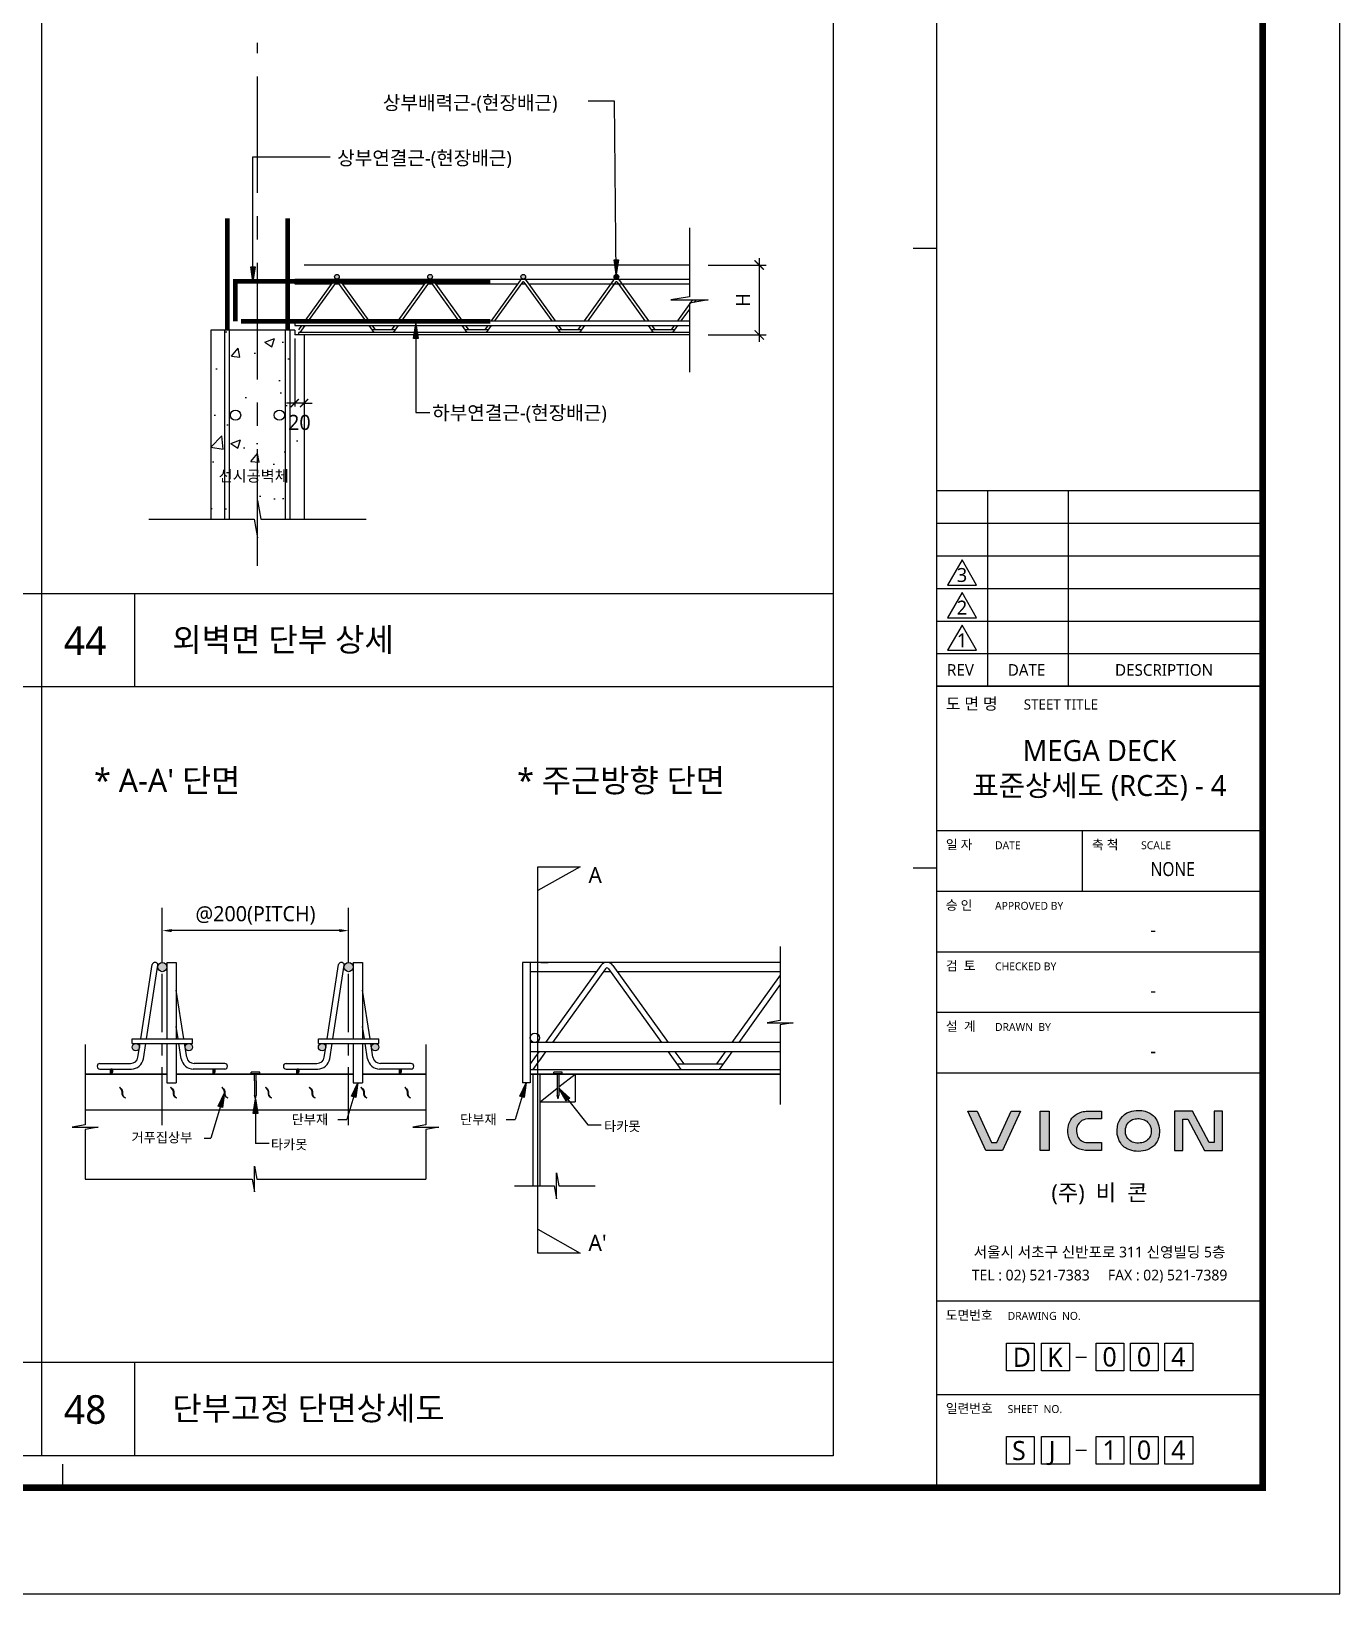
# Model space of a CAD drawing. Extents: x 10983 to 44623, y -18406 to 11294.
# Drawn here: x 41813 to 44623, y -6526 to -3173 of the extents above; entities that cross this region are included whole.
import ezdxf
from ezdxf.enums import TextEntityAlignment as Align

# ---------------------------------------------------------------- set-up
doc = ezdxf.new("R2010")
doc.units = 0
doc.header["$LTSCALE"] = 100
doc.header["$MEASUREMENT"] = 0
doc.header["$PDMODE"] = 3
doc.header["$PDSIZE"] = 10
for name, pattern in [('CEN', [62, 60, -1, 0, -1]), ('CENTERX2', [4, 2.5, -0.5, 0.5, -0.5]), ('HID', [2.5, 1.5, -1]), ('HIDDEN', [0.375, 0.25, -0.125])]:
    doc.linetypes.add(name, pattern=pattern)
doc.layers.get('0').update_dxf_attribs({"linetype": 'CONTINUOUS'})
doc.layers.get('Defpoints').update_dxf_attribs({"color": 165, "linetype": 'CONTINUOUS'})
for name, color, linetype in [('0-TEXT', 3, 'CONTINUOUS'), ('DECK-CEN', 1, 'CEN'), ('DECK-CON', 2, 'CONTINUOUS'), ('DECK-DIM', 255, 'CONTINUOUS'), ('DECK-ETC STEEL', 6, 'CONTINUOUS'), ('DECK-HATCH', 251, 'CONTINUOUS'), ('DECK-JOINT BAR', 4, 'HIDDEN'), ('DECK-LATTICE', 7, 'CONTINUOUS'), ('DECK-MAIN BAR', 2, 'CONTINUOUS'), ('DECK-PG', 4, 'CONTINUOUS'), ('DECK-RC', 251, 'CONTINUOUS'), ('DECK-RC(ETC)', 252, 'CONTINUOUS'), ('DECK-TABLE', 7, 'CONTINUOUS'), ('DECK-TEXT', 7, 'CONTINUOUS'), ('DECK-TITLE TEXT', 3, 'CONTINUOUS'), ('DECK-TRANS', 3, 'CONTINUOUS'), ('form', 7, 'CONTINUOUS'), ('form_TEX', 7, 'CONTINUOUS'), ('REVISION1', 10, 'CONTINUOUS')]:
    doc.layers.add(name, color=color, linetype=linetype)
doc.styles.add('SY Panel', font='malgun.ttf')
doc.styles.add('VICON TEXT', font='malgun.ttf')
doc.styles.add('맑은고딕', font='malgun.ttf')
doc.dimstyles.new('STDECK-DIM', dxfattribs={"dimtxt": 35, "dimasz": 20, "dimexe": 15, "dimexo": 40, "dimgap": 10, "dimtad": 1, "dimdec": 0, "dimtxsty": 'SY Panel', "dimblk": 'ARCHTICK', "dimcen": 2.5, "dimdle": 15, "dimclrd": 7, "dimclre": 7, "dimclrt": 6, "dimadec": 0, "dimazin": 0, "dimtfac": 1, "dimtdec": 0, "dimtmove": 0, "dimatfit": 3, "dimldrblk": 'ARCHTICK', "dimfxl": 1, "dimarcsym": 0})
doc.dimstyles.new('STDECK-DIM 2', dxfattribs={"dimscale": 2.5, "dimtxt": 12, "dimasz": 7, "dimexe": 3, "dimexo": 3, "dimgap": 3, "dimtad": 1, "dimdec": 0, "dimlunit": 6, "dimtxsty": 'VICON TEXT', "dimblk": 'ARCHTICK', "dimcen": 2.5, "dimclrd": 7, "dimclre": 7, "dimclrt": 6, "dimadec": 0, "dimazin": 0, "dimtfac": 1, "dimtdec": 0, "dimtix": 1, "dimtmove": 0, "dimatfit": 3, "dimfxl": 1, "dimarcsym": 0})
doc.dimstyles.new('SY-SHAPE DIM', dxfattribs={"dimscale": 2.5, "dimtxt": 12, "dimasz": 7, "dimexe": 3, "dimexo": 3, "dimgap": 1.5, "dimtad": 1, "dimdec": 0, "dimlunit": 6, "dimtxsty": 'SY Panel', "dimcen": 2.5, "dimclrt": 4, "dimadec": 0, "dimazin": 0, "dimtfac": 1, "dimtdec": 0, "dimtix": 1, "dimtmove": 0, "dimatfit": 3, "dimfxl": 1, "dimarcsym": 0})

# ---------------------------------------------------------------- blocks, each defined once
blk = doc.blocks.new('*D178')
at = {"layer": 'DECK-DIM', "color": 0, "lineweight": -2}
for p, q in [((42094.6, -5163.7), (42094.6, -5095.6)), ((42494.6, -5163.7), (42494.6, -5095.6)), ((42474.6, -5103.1), (42114.6, -5103.1))]:
    blk.add_line(p, q, dxfattribs=at)
at = {"layer": 'DECK-DIM', "color": 0, "ltscale": 0.5}
for points in [[(42114.6, -5099.8), (42114.6, -5106.4), (42094.6, -5103.1)], [(42474.6, -5106.4), (42474.6, -5099.8), (42494.6, -5103.1)]]:
    blk.add_solid(points, dxfattribs=at)
at = {"layer": 'Defpoints', "color": 0, "ltscale": 0.5}
for p in [(42094.6, -5103.1), (42094.6, -5171.2), (42494.6, -5171.2)]:
    blk.add_point(p, dxfattribs=at)
at = {"layer": 'DECK-DIM', "color": 4, "ltscale": 0.5, "insert": (42294.6, -5070.4), "char_height": 32.5, "attachment_point": 5, "style": 'SY Panel'}
blk.add_mtext('@200(PITCH)', dxfattribs=at)
blk = doc.blocks.new('_ArchTick')
at = {"color": 0, "linetype": 'ByBlock', "const_width": 0.15}
blk.add_lwpolyline([(-0.5, -0.5), (0.5, 0.5)], dxfattribs=at)
blk = doc.blocks.new('*D184')
at = {"layer": 'DECK-DIM', "color": 7, "lineweight": -2}
for p, q in [((43266.2, -3674.7), (43391.2, -3674.7)), ((43376.2, -3659.7), (43376.2, -3839.7)), ((43266.2, -3824.7), (43391.2, -3824.7))]:
    blk.add_line(p, q, dxfattribs=at)
at = {"layer": 'Defpoints', "color": 0, "ltscale": 0.5}
for p in [(43226.2, -3674.7), (43226.2, -3824.7), (43376.2, -3824.7)]:
    blk.add_point(p, dxfattribs=at)
at = {"layer": 'DECK-DIM', "color": 7, "lineweight": -2, "ltscale": 0.5, "xscale": 20, "yscale": 20, "zscale": 20}
for p, rotation in [((43376.2, -3674.7), 90), ((43376.2, -3824.7), 270)]:
    blk.add_blockref('_ArchTick', p, dxfattribs=dict(at, rotation=rotation))
at = {"layer": 'DECK-DIM', "color": 6, "ltscale": 0.5, "insert": (43341.2, -3749.7), "char_height": 30, "attachment_point": 5, "rotation": 90, "style": 'SY Panel'}
blk.add_mtext('H', dxfattribs=at)
blk = doc.blocks.new('*D185')
at = {"layer": 'DECK-DIM', "color": 7, "lineweight": -2}
for p, q in [((42378.9, -3832.2), (42378.9, -3978.5)), ((42398.9, -3832.2), (42398.9, -3978.5)), ((42378.9, -3971), (42361.4, -3971)), ((42398.9, -3971), (42378.9, -3971)), ((42398.9, -3971), (42416.4, -3971))]:
    blk.add_line(p, q, dxfattribs=at)
at = {"layer": 'Defpoints', "color": 0, "ltscale": 0.5}
for p in [(42378.9, -3824.7), (42398.9, -3824.7), (42378.9, -3971)]:
    blk.add_point(p, dxfattribs=at)
at = {"layer": 'DECK-DIM', "color": 7, "lineweight": -2, "ltscale": 0.5, "xscale": 17.5, "yscale": 17.5, "zscale": 17.5}
blk.add_blockref('_ArchTick', (42378.9, -3971), dxfattribs=at)
at = {"layer": 'DECK-DIM', "color": 7, "lineweight": -2, "ltscale": 0.5, "xscale": 17.5, "yscale": 17.5, "zscale": 17.5, "rotation": 180}
blk.add_blockref('_ArchTick', (42398.9, -3971), dxfattribs=at)
at = {"layer": 'DECK-DIM', "color": 6, "ltscale": 0.5, "insert": (42388.9, -4012.7), "char_height": 32.5, "attachment_point": 5, "style": 'VICON TEXT'}
blk.add_mtext('20', dxfattribs=at)
blk = doc.blocks.new('tg5')
at = {"layer": 'DECK-TRANS', "ltscale": 0.5}
h = blk.add_hatch(color=3, dxfattribs=at)
h.dxf.hatch_style = 1
h.paths.add_polyline_path([(37265.5, 40486.9, -1), (37275.5, 40486.9, -0.399881), (37270.8, 40481.9), (37270.3, 40481.9, -0.399881)])
h.paths.add_polyline_path([(37075.5, 40486.9, -1), (37065.5, 40486.9, -1)])
h.paths.add_polyline_path([(36865.5, 40486.9, -1), (36875.5, 40486.9, -0.399881), (36870.8, 40481.9), (36870.3, 40481.9, -0.399881)])
h = blk.add_hatch(color=3, dxfattribs=at)
h.dxf.hatch_style = 1
h.paths.add_polyline_path([(37465.5, 40486.9, -1), (37475.5, 40486.9, -0.399881), (37470.8, 40481.9), (37470.3, 40481.9, -0.399881)])
at = {"layer": 'DECK-LATTICE', "ltscale": 0.5}
for p, q in [((36779.9, 40481.9), (37627.2, 40481.9)), ((36779.9, 40481.9), (36779.9, 40471.9)), ((36863.8, 40478.5), (36801.5, 40391.9)), ((36868.7, 40475), (36808.9, 40391.9)), ((36871.9, 40475), (36931.7, 40391.9)), ((36876.8, 40478.5), (36939.1, 40391.9)), ((37063.8, 40478.5), (37001.5, 40391.9)), ((37068.7, 40475), (37008.9, 40391.9)), ((37071.9, 40475), (37131.7, 40391.9)), ((37076.8, 40478.5), (37139.1, 40391.9)), ((37263.8, 40478.5), (37201.5, 40391.9)), ((37268.7, 40475), (37208.9, 40391.9)), ((37271.9, 40475), (37331.7, 40391.9)), ((37276.8, 40478.5), (37339.1, 40391.9)), ((37463.8, 40478.5), (37401.5, 40391.9)), ((37468.7, 40475), (37408.9, 40391.9)), ((37471.9, 40475), (37531.7, 40391.9)), ((37476.8, 40478.5), (37539.1, 40391.9)), ((36779.9, 40471.9), (36859, 40471.9)), ((36866.4, 40471.9), (36874.2, 40471.9)), ((36881.6, 40471.9), (37059, 40471.9)), ((37066.4, 40471.9), (37074.2, 40471.9)), ((37081.6, 40471.9), (37259, 40471.9)), ((37266.4, 40471.9), (37274.2, 40471.9)), ((37281.6, 40471.9), (37627.2, 40471.9)), ((37301.9, 40443.7), (37306.8, 40436.9)), ((37481.6, 40471.9), (37627.2, 40471.9)), ((37633.9, 40436.9), (37601.5, 40391.9)), ((37627.2, 40417.3), (37608.9, 40391.9)), ((37641.3, 40436.9), (37637.5, 40431.7)), ((36779.9, 40391.9), (37627.2, 40391.9)), ((36779.9, 40381.9), (37627.2, 40381.9)), ((36794.3, 40381.9), (36787.9, 40372.9)), ((36801.7, 40381.9), (36790.9, 40366.9)), ((36938.9, 40381.9), (36949.7, 40366.9)), ((36946.3, 40381.9), (36952.8, 40372.9)), ((36994.3, 40381.9), (36987.9, 40372.9)), ((37001.7, 40381.9), (36990.9, 40366.9)), ((37138.9, 40381.9), (37149.7, 40366.9)), ((37146.3, 40381.9), (37152.8, 40372.9)), ((37194.3, 40381.9), (37187.9, 40372.9)), ((37201.7, 40381.9), (37190.9, 40366.9)), ((37338.9, 40381.9), (37349.7, 40366.9)), ((37346.3, 40381.9), (37352.8, 40372.9)), ((37394.3, 40381.9), (37387.9, 40372.9)), ((37401.7, 40381.9), (37390.9, 40366.9)), ((37538.9, 40381.9), (37549.7, 40366.9)), ((37546.3, 40381.9), (37552.8, 40372.9)), ((37594.3, 40381.9), (37587.9, 40372.9)), ((37601.7, 40381.9), (37590.9, 40366.9)), ((36995.2, 40372.9), (36945.4, 40372.9)), ((36990.9, 40366.9), (36949.7, 40366.9)), ((37195.2, 40372.9), (37145.4, 40372.9)), ((37190.9, 40366.9), (37149.7, 40366.9)), ((37395.2, 40372.9), (37345.4, 40372.9)), ((37390.9, 40366.9), (37349.7, 40366.9)), ((37595.2, 40372.9), (37545.4, 40372.9)), ((37590.9, 40366.9), (37549.7, 40366.9))]:
    blk.add_line(p, q, dxfattribs=at)
at = {"layer": 'DECK-LATTICE'}
blk.add_line((36779.9, 40391.9), (36779.9, 40381.9), dxfattribs=at)
at = {"layer": 'DECK-LATTICE', "ltscale": 0.5}
for centre, radius in [((36870.3, 40473.9), 8), ((36870.3, 40473.9), 2), ((37070.3, 40473.9), 8), ((37070.3, 40473.9), 2), ((37270.3, 40473.9), 8), ((37270.3, 40473.9), 2), ((37470.3, 40473.9), 8), ((37470.3, 40473.9), 2)]:
    blk.add_arc(centre, radius, 35.7097, 144.2903, dxfattribs=at)
at = {"layer": 'DECK-PG', "ltscale": 0.5}
for p, q in [((37627.2, 40366.9), (36788.9, 40366.9)), ((36788.9, 40361.9), (36788.9, 40366.9)), ((37627.2, 40362.4), (36788.9, 40362.4)), ((37627.2, 40361.9), (36788.9, 40361.9))]:
    blk.add_line(p, q, dxfattribs=at)
at = {"layer": 'DECK-TRANS', "ltscale": 0.5}
for centre in [(36870.5, 40486.9), (37070.5, 40486.9), (37270.5, 40486.9), (37470.5, 40486.9)]:
    blk.add_circle(centre, 5, dxfattribs=at)
blk = doc.blocks.new('VICON 로고')
h = blk.add_hatch(color=8)
h.dxf.hatch_style = 1
h.paths.add_polyline_path([(21112.8, 2783.5), (21157.6, 2783.5), (21205.8, 2889.7), (21180.7, 2889.7), (21142.4, 2805.5), (21128, 2805.5), (21089.6, 2889.7), (21064.5, 2889.7)])
h.paths.add_polyline_path([(21259, 2783.4), (21282.4, 2783.4), (21282.4, 2889.5), (21259, 2889.5)])
h.paths.add_polyline_path([(21356.5, 2842.7, -0.373541), (21386.1, 2868.3), (21423.2, 2868.3), (21423.2, 2889.5), (21386.1, 2889.5, 0.051671), (21370.5, 2887.3, 0.131595), (21347.5, 2874.5, 0.127719), (21335.9, 2855.4, 0.067192), (21332.7, 2835.5, 0.01143), (21332.7, 2833.1, 0.141078), (21341.5, 2804.8, 0.061908), (21348.1, 2797, 0.071442), (21357.9, 2790.3, 0.114733), (21387.6, 2783.4), (21423.2, 2783.4), (21423.2, 2805.1), (21387.6, 2805.1, -0.017106), (21381.1, 2805.6, -0.30682), (21357.5, 2826.2, -0.100525)])
h.paths.add_polyline_path([(21481.4, 2795.5, 0.088872), (21493.7, 2787.3, 0.086691), (21516.4, 2781.7, 0.078736), (21540.8, 2783.9, 0.121785), (21562.4, 2795.4, 0.170478), (21577.7, 2823.4, 0.035083), (21578.6, 2833, 0.022918), (21578.5, 2839.4, 0.077261), (21573.7, 2860.7, 0.105839), (21563.2, 2876.4, 0.135555), (21540.4, 2888.9, 0.052602), (21521.7, 2891.4, 0.091585), (21498.9, 2887.7, 0.320638), (21465.2, 2839.2, 0.222412)])
h.paths.add_polyline_path([(21487.6, 2838.4, -0.297294), (21506.3, 2866.5, -0.092536), (21521.1, 2869.3, -0.087656), (21535.2, 2867.1, -0.116333), (21547.1, 2859.8, -0.095204), (21552.5, 2852.3, -0.065441), (21556.1, 2842.5, -0.047114), (21556.6, 2833.5, -0.031136), (21555.7, 2826.9, -0.137865), (21547.1, 2812.2, -0.101523), (21535.3, 2805.6, -0.091497), (21518, 2803.8, -0.090774), (21502.5, 2807.9, -0.13619), (21491.3, 2819.3, -0.158608)], flags=16)
h.paths.add_polyline_path([(21641.6, 2867.4), (21655.3, 2867.4), (21699.9, 2783.4), (21748, 2783.4), (21748, 2889.5), (21725.9, 2889.5), (21725.9, 2805.5), (21712, 2805.5), (21667.5, 2889.5), (21619.4, 2889.5), (21619.4, 2783.4), (21641.6, 2783.4)])
at = {"color": 8}
for points in [[(21064.5, 2889.7), (21089.6, 2889.7), (21128, 2805.5), (21142.4, 2805.5), (21180.7, 2889.7), (21205.8, 2889.7), (21157.6, 2783.5), (21112.8, 2783.5)], [(21259, 2889.5), (21282.4, 2889.5), (21282.4, 2783.4), (21259, 2783.4)], [(21619.4, 2889.5), (21619.4, 2783.4), (21641.6, 2783.4), (21641.6, 2867.4), (21655.3, 2867.4), (21699.9, 2783.4), (21748, 2783.4), (21748, 2889.5), (21725.9, 2889.5), (21725.9, 2805.5), (21712, 2805.5), (21667.5, 2889.5)]]:
    blk.add_lwpolyline(points, close=True, dxfattribs=at)
for points in [[(21423.2, 2889.5), (21423.2, 2868.3), (21386.1, 2868.3, 0.373541), (21356.5, 2842.7, 0.100525), (21357.5, 2826.2, 0.30682), (21381.1, 2805.6, 0.017106), (21387.6, 2805.1), (21423.2, 2805.1), (21423.2, 2783.4), (21387.6, 2783.4, -0.114733), (21357.9, 2790.3, -0.071442), (21348.1, 2797, -0.061908), (21341.5, 2804.8, -0.141078), (21332.7, 2833.1, -0.01143), (21332.7, 2835.5, -0.067192), (21335.9, 2855.4, -0.127719), (21347.5, 2874.5, -0.131595), (21370.5, 2887.3, -0.051671), (21386.1, 2889.5)], [(21487.6, 2838.4, -0.297294), (21506.3, 2866.5, -0.092536), (21521.1, 2869.3, -0.087656), (21535.2, 2867.1, -0.116333), (21547.1, 2859.8, -0.095204), (21552.5, 2852.3, -0.065441), (21556.1, 2842.5, -0.047114), (21556.6, 2833.5, -0.031136), (21555.7, 2826.9, -0.137865), (21547.1, 2812.2, -0.101523), (21535.3, 2805.6, -0.091497), (21518, 2803.8, -0.090774), (21502.5, 2807.9, -0.13619), (21491.3, 2819.3, -0.158608)]]:
    blk.add_lwpolyline(points, format="xyb", close=True, dxfattribs=at)
blk.add_lwpolyline([(21465.2, 2839.2, -0.320638), (21498.9, 2887.7, -0.091585), (21521.7, 2891.4, -0.052602), (21540.4, 2888.9, -0.135555), (21563.2, 2876.4, -0.105839), (21573.7, 2860.7, -0.077261), (21578.5, 2839.4, -0.022918), (21578.6, 2833, -0.035083), (21577.7, 2823.4, -0.170478), (21562.4, 2795.4, -0.121785), (21540.8, 2783.9, -0.078736), (21516.4, 2781.7, -0.086691), (21493.7, 2787.3, -0.088872), (21481.4, 2795.5, -0.222412), (21465.2, 2839.2, -0.222412)], format="xyb", dxfattribs=at)

msp = doc.modelspace()

# ---------------------------------------------------------------- hatches: boundary and pattern name
at = {"linetype": 'ByBlock'}
h = msp.add_hatch(color=256, dxfattribs=at)
h.paths.add_polyline_path([(42284.4, -3678.3), (42289.1, -3678.3), (42289.1, -3709.7)])
h.paths.add_polyline_path([(42289.1, -3678.3), (42293.8, -3678.3), (42289.1, -3709.7)])
h = msp.add_hatch(color=256, dxfattribs=at)
h.paths.add_polyline_path([(43064.5, -3663.3), (43069.2, -3663.3), (43069.2, -3694.7)])
h.paths.add_polyline_path([(43069.2, -3663.3), (43073.9, -3663.3), (43069.2, -3694.7)])
h = msp.add_hatch(color=256, dxfattribs=at)
h.paths.add_polyline_path([(42638.9, -3800.7), (42638.9, -3832.1), (42643.6, -3832.1)])
h.paths.add_polyline_path([(42638.9, -3800.7), (42634.2, -3832.1), (42638.9, -3832.1)])
h = msp.add_hatch(color=256, dxfattribs=at)
h.paths.add_polyline_path([(42510, -5461.2), (42505.5, -5459.8), (42514.6, -5429.7)])
h.paths.add_polyline_path([(42505.5, -5459.8), (42501, -5458.4), (42514.6, -5429.7)])
h = msp.add_hatch(color=256, dxfattribs=at)
h.paths.add_polyline_path([(42871.6, -5461.2), (42867, -5459.8), (42876.1, -5429.7)])
h.paths.add_polyline_path([(42867, -5459.8), (42862.5, -5458.4), (42876.1, -5429.7)])
h = msp.add_hatch(color=256, dxfattribs=at)
h.paths.add_polyline_path([(42223.5, -5482.5), (42218.9, -5481.2), (42228, -5451.1)])
h.paths.add_polyline_path([(42218.9, -5481.2), (42214.4, -5479.8), (42228, -5451.1)])
h = msp.add_hatch(color=256, dxfattribs=at)
h.paths.add_polyline_path([(42294.6, -5463.9), (42294.6, -5495.3), (42299.3, -5495.3)])
h.paths.add_polyline_path([(42294.6, -5463.9), (42289.9, -5495.3), (42294.6, -5495.3)])
h = msp.add_hatch(color=256, dxfattribs=at)
h.paths.add_polyline_path([(42969.2, -5462.7), (42965.5, -5465.7), (42946.1, -5440.9)])
h.paths.add_polyline_path([(42965.5, -5465.7), (42961.8, -5468.6), (42946.1, -5440.9)])
at = {"layer": 'DECK-HATCH'}
h = msp.add_hatch(dxfattribs=at)
h.set_pattern_fill('AR-CONC', color=256, scale=30, style=0)
h.set_pattern_definition([(50, (17941.13, -6406.89), (215.178, -18.8256), [22.5, -247.5]), (355, (17941.13, -6406.89), (-41.6254, 225.6576), [18, -198]), (100.4514, (17959.06, -6408.45), (173.5527, 206.832), [19.122, -210.3426]), (46.1842, (17941.13, -6346.89), (320.1724, -49.6558), [33.75, -371.25]), (96.6356, (17967.8, -6351.02), (280.3986, 292.2356), [28.683, -315.514]), (351.1842, (17941.13, -6346.9), (280.3986, 292.2356), [27, -297]), (21, (17971.13, -6361.89), (179.0721, -120.7857), [22.5, -247.5]), (326, (17971.13, -6361.89), (72.9946, 217.545), [18, -198]), (71.4514, (17986.05, -6371.95), (252.0667, 96.7593), [19.122, -210.3426]), (37.5, (17941.13, -6406.886), (3.64796, 99.86816), [0, -195.6, 0, -201, 0, -198.75]), (7.5, (17941.13, -6406.89), (78.92086, 118.3235), [0, -114.6, 0, -191.1, 0, -75.75]), (327.5, (17874.23, -6406.886), (160.14673, -6.76646), [0, -75, 0, -234, 0, -310.5]), (317.5, (17844.23, -6406.89), (174.95585, 30.0315), [0, -97.5, 0, -155.4, 0, -220.5])])
h.paths.add_polyline_path([(42298.9, -3815), (42198.9, -3878.7), (42198.9, -3814.4)])
h.paths.add_polyline_path([(42398.9, -3824.7), (42198.9, -3824.1), (42198.9, -4220), (42398.9, -4220)])
at = {"layer": 'DECK-MAIN BAR', "ltscale": 0.5}
h = msp.add_hatch(color=2, dxfattribs=at)
h.dxf.hatch_style = 1
h.paths.add_polyline_path([(42104.6, -5181.2, 1), (42084.6, -5181.2, 1)])
h.paths.add_polyline_path([(42045.6, -5353.5, 0.009413), (42045.6, -5353.2, 1), (42029.6, -5353.2, 0.873221), (42045.3, -5355.3)])
h.paths.add_polyline_path([(42143.6, -5353.2, 0.009413), (42143.6, -5353.5), (42143.9, -5355.3, 0.873221), (42159.6, -5353.2, 1)])
h = msp.add_hatch(color=2, dxfattribs=at)
h.dxf.hatch_style = 1
h.paths.add_polyline_path([(42504.6, -5181.2, 1), (42484.6, -5181.2, 1)])
h.paths.add_polyline_path([(42445.6, -5353.5, 0.009413), (42445.6, -5353.2, 1), (42429.6, -5353.2, 0.873221), (42445.3, -5355.3)])
h.paths.add_polyline_path([(42543.6, -5353.2, 0.009413), (42543.6, -5353.5), (42543.9, -5355.3, 0.873221), (42559.6, -5353.2, 1)])

# ---------------------------------------------------------------- linework, layer by layer
at = {"linetype": 'ByBlock'}
for p, q in [((42638.9, -3800.7), (42638.9, -3990.9)), ((42638.9, -3990.9), (42668.9, -3990.9)), ((42294.6, -5463.9), (42294.6, -5560.3)), ((42324.2, -5560.3), (42294.6, -5560.3))]:
    msp.add_line(p, q, dxfattribs=at)
for p, q in [((42514.6, -5429.7), (42490.7, -5508.8)), ((42876.1, -5429.7), (42852.3, -5508.8)), ((42228, -5451.1), (42198.6, -5548.5)), ((42946.1, -5440.9), (43008.2, -5520)), ((42471.2, -5508.8), (42490.7, -5508.8)), ((42832.7, -5508.8), (42852.3, -5508.8)), ((43008.2, -5520), (43036.9, -5520)), ((42184.7, -5548.5), (42198.6, -5548.5))]:
    msp.add_line(p, q)
for points in [[(43069.2, -3694.7), (43065.7, -3323.3), (43008.8, -3323.3)], [(42289.1, -3709.7), (42289.1, -3442.2), (42455.1, -3442.2)], [(42900.7, -5744.1), (42991.7, -5795.1), (42900.7, -5795.1), (42900.7, -4966), (42991.7, -4966), (42900.7, -5017)]]:
    msp.add_lwpolyline(points)
for points in [[(42284.4, -3678.3), (42293.8, -3678.3), (42289.1, -3709.7), (42284.4, -3678.3)], [(43064.5, -3663.3), (43073.9, -3663.3), (43069.2, -3694.7), (43064.5, -3663.3)], [(42643.6, -3832.1), (42634.2, -3832.1), (42638.9, -3800.7), (42643.6, -3832.1)], [(42510, -5461.2), (42501, -5458.4), (42514.6, -5429.7), (42510, -5461.2)], [(42871.6, -5461.2), (42862.5, -5458.4), (42876.1, -5429.7), (42871.6, -5461.2)], [(42223.5, -5482.5), (42214.4, -5479.8), (42228, -5451.1), (42223.5, -5482.5)], [(42299.3, -5495.3), (42289.9, -5495.3), (42294.6, -5463.9), (42299.3, -5495.3)], [(42969.2, -5462.7), (42961.8, -5468.6), (42946.1, -5440.9), (42969.2, -5462.7)]]:
    msp.add_lwpolyline(points, dxfattribs=at)
at = {"layer": 'DECK-CEN', "linetype": 'CENTERX2'}
msp.add_line((42298.9, -4320), (42298.9, -3198), dxfattribs=at)
at = {"layer": 'DECK-CEN', "linetype": 'CENTERX2', "ltscale": 0.5}
for p, q in [((42094.6, -5520.9), (42094.6, -5053.9)), ((42494.6, -5520.9), (42494.6, -5053.9))]:
    msp.add_line(p, q, dxfattribs=at)
at = {"layer": 'DECK-CON'}
for p, q in [((43226.2, -3674.7), (42398.9, -3674.7)), ((42198.9, -3814.7), (42198.9, -4220)), ((42378.9, -3814.7), (42198.9, -3814.7)), ((42378.9, -3814.7), (42378.9, -3824.7)), ((42398.9, -3824.7), (42378.9, -3824.7)), ((42398.9, -3824.7), (42398.9, -4220))]:
    msp.add_line(p, q, dxfattribs=at)
for points in [[(43226.2, -3594.7), (43226.2, -3742.7), (43186.2, -3749.7), (43266.2, -3749.7), (43226.2, -3756.8), (43226.2, -3904.7)], [(42065.5, -4220), (42291.8, -4220), (42298.9, -4260), (42298.9, -4180), (42305.9, -4220), (42532.3, -4220)]]:
    msp.add_lwpolyline(points, dxfattribs=at)
at = {"layer": 'DECK-CON', "linetype": 'ByBlock'}
for points in [[(43421.2, -5137.2), (43421.2, -5295.8), (43393.4, -5300.7), (43449, -5300.7), (43421.2, -5305.6), (43421.2, -5476.4)], [(41928.8, -5347.5), (41928.8, -5520.1), (41901, -5525), (41956.6, -5525), (41928.8, -5529.9), (41928.8, -5636.2)], [(42660.3, -5347.5), (42660.3, -5520.1), (42632.6, -5525), (42688.1, -5525), (42660.3, -5529.9), (42660.3, -5636.2)], [(41928.8, -5636.2), (42287.7, -5636.2), (42292.5, -5664), (42292.5, -5608.4), (42297.4, -5636.2), (42660.3, -5636.2)], [(42850.5, -5651), (42935.9, -5651), (42940.8, -5678.8), (42940.8, -5623.2), (42945.7, -5651), (43024, -5651)]]:
    msp.add_lwpolyline(points, dxfattribs=at)
at = {"layer": 'DECK-ETC STEEL', "color": 6}
for p, q in [((42285.6, -5410.2), (42285.6, -5407)), ((42303.6, -5407), (42285.6, -5407)), ((42303.6, -5410.2), (42285.6, -5410.2)), ((42292.7, -5425.5), (42292.7, -5456.9)), ((42296.4, -5425.5), (42296.4, -5456.9)), ((42303.6, -5410.2), (42303.6, -5407)), ((42935.2, -5410.2), (42935.2, -5407)), ((42953.2, -5407), (42935.2, -5407)), ((42953.2, -5410.2), (42935.2, -5410.2)), ((42942.4, -5410.2), (42942.4, -5456.9)), ((42946.1, -5410.2), (42946.1, -5456.9)), ((42953.2, -5410.2), (42953.2, -5407)), ((42294.6, -5463.9), (42292.7, -5456.9)), ((42294.6, -5463.9), (42296.4, -5456.9)), ((42944.2, -5463.9), (42942.4, -5456.9)), ((42944.2, -5463.9), (42946.1, -5456.9))]:
    msp.add_line(p, q, dxfattribs=at)
at = {"layer": 'DECK-ETC STEEL', "color": 6, "linetype": 'HID'}
for p, q in [((42292.7, -5425.5), (42292.7, -5410.2)), ((42296.4, -5425.5), (42296.4, -5410.2))]:
    msp.add_line(p, q, dxfattribs=at)
at = {"layer": 'DECK-JOINT BAR', "const_width": 10}
for points in [[(42233.9, -3814.7), (42233.9, -3574.7)], [(42363.9, -3814.7), (42363.9, -3574.7)], [(42798.9, -3709.7), (42251.5, -3709.7), (42251.5, -3795.5)], [(42263.6, -3795.7), (42798.9, -3795.7)]]:
    msp.add_lwpolyline(points, dxfattribs=at)
at = {"layer": 'DECK-LATTICE', "ltscale": 0.5}
for p, q in [((42048.4, -5335.2), (42073.1, -5176.1)), ((42060.6, -5335.2), (42085.1, -5177.4)), ((42104.6, -5180.4), (42104.1, -5177.4)), ((42104.6, -5171.2), (42124.6, -5171.2)), ((42104.6, -5171.2), (42104.6, -5335.2)), ((42124.6, -5171.2), (42124.6, -5335.2)), ((42448.4, -5335.2), (42473.1, -5176.1)), ((42460.6, -5335.2), (42485.1, -5177.4)), ((42504.6, -5171.2), (42524.6, -5171.2)), ((42504.6, -5171.2), (42504.6, -5335.2)), ((42524.6, -5171.2), (42524.6, -5335.2)), ((43421.2, -5171.2), (42868.1, -5171.2)), ((43026.4, -5191.2), (42884.1, -5191.2)), ((43036, -5177.8), (42917.2, -5343.2)), ((43045.8, -5184.8), (42932, -5343.2)), ((43056.8, -5191.2), (43041.2, -5191.2)), ((43052.3, -5184.8), (43166.1, -5343.2)), ((43062, -5177.8), (43180.9, -5343.2)), ((43421.2, -5191.2), (43071.6, -5191.2)), ((42140.7, -5335.2), (42124.6, -5231)), ((42540.7, -5335.2), (42524.6, -5231)), ((43421.2, -5198.5), (43317.2, -5343.2)), ((43421.2, -5219), (43332, -5343.2)), ((42128.6, -5335.2), (42124.6, -5309.2)), ((42528.6, -5335.2), (42524.6, -5309.2)), ((42029.6, -5345.2), (42029.6, -5335.2)), ((42029.6, -5335.2), (42159.6, -5335.2)), ((42029.6, -5345.2), (42159.6, -5345.2)), ((42042.3, -5374.6), (42046.9, -5345.2)), ((42053.9, -5378.1), (42059, -5345.2)), ((42104.6, -5345.2), (42104.6, -5429.7)), ((42124.6, -5345.2), (42124.6, -5429.7)), ((42135.3, -5378.1), (42130.2, -5345.2)), ((42146.9, -5374.6), (42142.3, -5345.2)), ((42159.6, -5345.2), (42159.6, -5335.2)), ((42429.6, -5345.2), (42429.6, -5335.2)), ((42429.6, -5335.2), (42559.6, -5335.2)), ((42429.6, -5345.2), (42559.6, -5345.2)), ((42442.3, -5374.6), (42446.9, -5345.2)), ((42453.9, -5378.1), (42459, -5345.2)), ((42504.6, -5345.2), (42504.6, -5429.7)), ((42524.6, -5345.2), (42524.6, -5429.7)), ((42535.3, -5378.1), (42530.2, -5345.2)), ((42546.9, -5374.6), (42542.3, -5345.2)), ((42559.6, -5345.2), (42559.6, -5335.2)), ((43421.2, -5343.2), (42884.1, -5343.2)), ((43421.2, -5363.2), (42884.1, -5363.2)), ((42902.8, -5363.2), (42884.1, -5389.2)), ((42917.6, -5363.2), (42890.3, -5401.2)), ((42917.6, -5363.2), (42903.9, -5382.2)), ((43180.5, -5363.2), (43207.8, -5401.2)), ((43195.2, -5363.2), (43213.9, -5389.2)), ((43302.8, -5363.2), (43284.1, -5389.2)), ((43317.6, -5363.2), (43290.3, -5401.2)), ((41960.6, -5388.2), (42026.5, -5388.2)), ((42228.6, -5388.2), (42162.7, -5388.2)), ((42360.6, -5388.2), (42426.5, -5388.2)), ((42628.6, -5388.2), (42562.7, -5388.2)), ((43199.2, -5389.2), (43298.9, -5389.2)), ((41960.6, -5400.2), (42028.2, -5400.2)), ((42104.6, -5429.7), (42124.6, -5429.7)), ((42228.6, -5400.2), (42161, -5400.2)), ((42360.6, -5400.2), (42428.2, -5400.2)), ((42504.6, -5429.7), (42524.6, -5429.7)), ((42628.6, -5400.2), (42561, -5400.2)), ((43207.8, -5401.2), (43290.3, -5401.2))]:
    msp.add_line(p, q, dxfattribs=at)
at = {"layer": 'DECK-LATTICE', "linetype": 'ByBlock'}
for p, q in [((42868.1, -5171.2), (42868.1, -5429.7)), ((42884.1, -5171.2), (42884.1, -5429.7)), ((42906.9, -5171.2), (42922.9, -5171.2)), ((42884.1, -5429.7), (42868.1, -5429.7))]:
    msp.add_line(p, q, dxfattribs=at)
msp.add_circle((42894.1, -5333.2), 10, dxfattribs=at)
at = {"layer": 'DECK-LATTICE', "ltscale": 0.5}
for centre, radius, start, end in [((42079, -5177.2), 6.02, 349.5852, 169.9415), ((42479, -5177.2), 6.02, 349.5852, 169.9415), ((43049, -5187.2), 16, 35.7097, 144.2903), ((43049, -5187.2), 4, 35.7097, 144.2903), ((41960.6, -5394.2), 6, 90, 270), ((42026.5, -5372.2), 16, 270, 351.1777), ((42028.2, -5374.2), 26, 270, 351.1777), ((42161, -5374.2), 26, 188.8223, 270), ((42162.7, -5372.2), 16, 188.8223, 270), ((42228.6, -5394.2), 6, 270, 90), ((42360.6, -5394.2), 6, 90, 270), ((42426.5, -5372.2), 16, 270, 351.1777), ((42428.2, -5374.2), 26, 270, 351.1777), ((42561, -5374.2), 26, 188.8223, 270), ((42562.7, -5372.2), 16, 188.8223, 270), ((42628.6, -5394.2), 6, 270, 90)]:
    msp.add_arc(centre, radius, start, end, dxfattribs=at)
at = {"layer": 'DECK-MAIN BAR', "ltscale": 0.5}
for centre, radius in [((42094.6, -5181.2), 10), ((42494.6, -5181.2), 10), ((42037.6, -5353.2), 8), ((42151.6, -5353.2), 8), ((42437.6, -5353.2), 8), ((42551.6, -5353.2), 8)]:
    msp.add_circle(centre, radius, dxfattribs=at)
at = {"layer": 'DECK-PG', "ltscale": 0.5}
for p, q in [((42885.1, -5411.2), (42885.1, -5387.8)), ((41928.8, -5410.2), (41983.1, -5410.2)), ((41928.8, -5411.2), (41983.6, -5411.2)), ((41985.6, -5411.2), (42104.6, -5411.2)), ((41986.1, -5410.2), (42104.6, -5410.2)), ((42124.6, -5410.2), (42203.1, -5410.2)), ((42124.6, -5411.2), (42203.6, -5411.2)), ((42205.6, -5411.2), (42383.6, -5411.2)), ((42206.1, -5410.2), (42383.1, -5410.2)), ((42385.6, -5411.2), (42504.6, -5411.2)), ((42386.1, -5410.2), (42504.6, -5410.2)), ((42524.6, -5410.2), (42603.1, -5410.2)), ((42524.6, -5411.2), (42603.6, -5411.2)), ((42605.6, -5411.2), (42660.3, -5411.2)), ((42606.1, -5410.2), (42660.3, -5410.2)), ((42885.1, -5401.2), (43421.2, -5401.2)), ((42885.1, -5410.2), (43421.2, -5410.2)), ((42885.1, -5411.2), (43421.2, -5411.2))]:
    msp.add_line(p, q, dxfattribs=at)
at = {"layer": 'DECK-PG'}
for p, q in [((41983.6, -5409.7), (41983.6, -5402.2)), ((41984.6, -5402.2), (41984.6, -5410.2)), ((41985.6, -5402.2), (41985.6, -5409.7)), ((41985.6, -5407.2), (41985.6, -5403.2)), ((41986.6, -5407.2), (41986.6, -5402.2)), ((41987.6, -5402.2), (41987.6, -5407.2)), ((42203.6, -5409.7), (42203.6, -5402.2)), ((42204.6, -5402.2), (42204.6, -5410.2)), ((42205.6, -5402.2), (42205.6, -5409.7)), ((42205.6, -5407.2), (42205.6, -5403.2)), ((42206.6, -5407.2), (42206.6, -5402.2)), ((42207.6, -5402.2), (42207.6, -5407.2)), ((42383.6, -5409.7), (42383.6, -5402.2)), ((42384.6, -5402.2), (42384.6, -5410.2)), ((42385.6, -5402.2), (42385.6, -5409.7)), ((42385.6, -5407.2), (42385.6, -5403.2)), ((42386.6, -5407.2), (42386.6, -5402.2)), ((42387.6, -5402.2), (42387.6, -5407.2)), ((42603.6, -5409.7), (42603.6, -5402.2)), ((42604.6, -5402.2), (42604.6, -5410.2)), ((42605.6, -5402.2), (42605.6, -5409.7)), ((42605.6, -5407.2), (42605.6, -5403.2)), ((42606.6, -5407.2), (42606.6, -5402.2)), ((42607.6, -5402.2), (42607.6, -5407.2))]:
    msp.add_line(p, q, dxfattribs=at)
for centre, radius, start, end in [((41983.1, -5409.7), 0.5, 270, 0), ((41985.6, -5402.2), 2, 0, 180), ((41985.6, -5402.2), 2, 0, 180), ((41983.6, -5410.2), 1, 270, 0), ((41985.6, -5402.2), 1, 0, 180), ((41985.6, -5410.2), 1, 180, 270), ((41986.6, -5407.2), 1, 180, 0), ((41986.1, -5409.7), 0.5, 180, 270), ((42203.1, -5409.7), 0.5, 270, 0), ((42205.6, -5402.2), 2, 0, 180), ((42205.6, -5402.2), 2, 0, 180), ((42203.6, -5410.2), 1, 270, 0), ((42205.6, -5402.2), 1, 0, 180), ((42205.6, -5410.2), 1, 180, 270), ((42206.6, -5407.2), 1, 180, 0), ((42206.1, -5409.7), 0.5, 180, 270), ((42383.1, -5409.7), 0.5, 270, 0), ((42385.6, -5402.2), 2, 0, 180), ((42385.6, -5402.2), 2, 0, 180), ((42383.6, -5410.2), 1, 270, 0), ((42385.6, -5402.2), 1, 0, 180), ((42385.6, -5410.2), 1, 180, 270), ((42386.6, -5407.2), 1, 180, 0), ((42386.1, -5409.7), 0.5, 180, 270), ((42603.1, -5409.7), 0.5, 270, 0), ((42605.6, -5402.2), 2, 0, 180), ((42605.6, -5402.2), 2, 0, 180), ((42603.6, -5410.2), 1, 270, 0), ((42605.6, -5402.2), 1, 0, 180), ((42605.6, -5410.2), 1, 180, 270), ((42606.6, -5407.2), 1, 180, 0), ((42606.1, -5409.7), 0.5, 180, 270)]:
    msp.add_arc(centre, radius, start, end, dxfattribs=at)
at = {"layer": 'DECK-RC'}
for p, q in [((42228.9, -4220), (42228.9, -3814.7)), ((42238.9, -4220), (42238.9, -3814.7)), ((42358.9, -4220), (42358.9, -3814.7)), ((42368.9, -4220), (42368.9, -3814.7))]:
    msp.add_line(p, q, dxfattribs=at)
for centre in [(42251.9, -3996.9), (42345.9, -3996.9)]:
    msp.add_circle(centre, 11, dxfattribs=at)
at = {"layer": 'DECK-RC(ETC)', "color": 6}
for p, q in [((41928.8, -5411.2), (42104.6, -5411.2)), ((42124.6, -5411.2), (42292.7, -5411.2)), ((42296.4, -5411.2), (42504.6, -5411.2)), ((42524.6, -5411.2), (42660.3, -5411.2)), ((42890.1, -5411.2), (42890.1, -5651)), ((42905.7, -5651), (42905.7, -5411.2)), ((42910.9, -5411.2), (43421.2, -5411.2)), ((42946.1, -5438.6), (42980.9, -5411.2)), ((42980.9, -5411.2), (42980.9, -5470.5)), ((42002.5, -5439.4), (42005.4, -5443.4)), ((42002.5, -5439.4), (42006.4, -5442.5)), ((42005.4, -5443.4), (42007.1, -5446)), ((42006.4, -5442.5), (42008.4, -5445.4)), ((42007.1, -5446), (42007.7, -5448.4)), ((42007.7, -5448.4), (42007.8, -5450.9)), ((42007.8, -5450.9), (42008, -5453.6)), ((42008, -5453.6), (42008.8, -5456.6)), ((42008.4, -5445.4), (42009.1, -5448.2)), ((42008.8, -5456.6), (42011.1, -5459.5)), ((42009.1, -5448.2), (42009.1, -5451)), ((42009.1, -5451), (42009.1, -5453.7)), ((42009.1, -5453.7), (42009.7, -5456.4)), ((42009.7, -5456.4), (42011.5, -5459.2)), ((42011.1, -5459.5), (42015.2, -5462.1)), ((42011.5, -5459.2), (42015.2, -5462.1)), ((42112.4, -5439.4), (42115.3, -5443.4)), ((42112.4, -5439.4), (42116.3, -5442.5)), ((42115.3, -5443.4), (42117, -5446)), ((42116.3, -5442.5), (42118.3, -5445.4)), ((42117, -5446), (42117.6, -5448.4)), ((42117.6, -5448.4), (42117.7, -5450.9)), ((42117.7, -5450.9), (42117.9, -5453.6)), ((42117.9, -5453.6), (42118.7, -5456.6)), ((42118.3, -5445.4), (42119, -5448.2)), ((42118.7, -5456.6), (42121, -5459.5)), ((42119, -5448.2), (42119, -5451)), ((42119, -5451), (42119, -5453.7)), ((42119, -5453.7), (42119.6, -5456.4)), ((42119.6, -5456.4), (42121.4, -5459.2)), ((42121, -5459.5), (42125.1, -5462.1)), ((42121.4, -5459.2), (42125.1, -5462.1)), ((42222.3, -5439.4), (42226.2, -5442.5)), ((42222.3, -5439.4), (42225.2, -5443.4)), ((42225.2, -5443.4), (42226.9, -5446)), ((42226.2, -5442.5), (42228.2, -5445.4)), ((42226.9, -5446), (42227.5, -5448.4)), ((42227.5, -5448.4), (42227.6, -5450.9)), ((42227.6, -5450.9), (42227.8, -5453.6)), ((42227.8, -5453.6), (42228.6, -5456.6)), ((42228.2, -5445.4), (42228.9, -5448.2)), ((42228.6, -5456.6), (42230.9, -5459.5)), ((42228.9, -5448.2), (42228.9, -5451)), ((42228.9, -5451), (42228.9, -5453.7)), ((42228.9, -5453.7), (42229.5, -5456.4)), ((42229.5, -5456.4), (42231.3, -5459.2)), ((42230.9, -5459.5), (42235, -5462.1)), ((42231.3, -5459.2), (42235, -5462.1)), ((42316.3, -5439.4), (42320.1, -5442.5)), ((42316.3, -5439.4), (42319.1, -5443.4)), ((42319.1, -5443.4), (42320.9, -5446)), ((42320.1, -5442.5), (42322.1, -5445.4)), ((42320.9, -5446), (42321.5, -5448.4)), ((42321.5, -5448.4), (42321.6, -5450.9)), ((42321.6, -5450.9), (42321.7, -5453.6)), ((42321.7, -5453.6), (42322.6, -5456.6)), ((42322.1, -5445.4), (42322.8, -5448.2)), ((42322.6, -5456.6), (42324.9, -5459.5)), ((42322.8, -5448.2), (42322.9, -5451)), ((42322.9, -5451), (42322.9, -5453.7)), ((42322.9, -5453.7), (42323.5, -5456.4)), ((42323.5, -5456.4), (42325.3, -5459.2)), ((42324.9, -5459.5), (42328.9, -5462.1)), ((42325.3, -5459.2), (42328.9, -5462.1)), ((42410.2, -5439.4), (42414.1, -5442.5)), ((42410.2, -5439.4), (42413.1, -5443.4)), ((42413.1, -5443.4), (42414.8, -5446)), ((42414.1, -5442.5), (42416.1, -5445.4)), ((42414.8, -5446), (42415.4, -5448.4)), ((42415.4, -5448.4), (42415.5, -5450.9)), ((42415.5, -5450.9), (42415.7, -5453.6)), ((42415.7, -5453.6), (42416.5, -5456.6)), ((42416.1, -5445.4), (42416.8, -5448.2)), ((42416.5, -5456.6), (42418.8, -5459.5)), ((42416.8, -5448.2), (42416.8, -5451)), ((42416.8, -5451), (42416.8, -5453.7)), ((42416.8, -5453.7), (42417.4, -5456.4)), ((42417.4, -5456.4), (42419.2, -5459.2)), ((42418.8, -5459.5), (42422.9, -5462.1)), ((42419.2, -5459.2), (42422.9, -5462.1)), ((42521, -5439.4), (42523.9, -5443.4)), ((42521, -5439.4), (42524.9, -5442.5)), ((42523.9, -5443.4), (42525.6, -5446)), ((42524.9, -5442.5), (42526.9, -5445.4)), ((42525.6, -5446), (42526.2, -5448.4)), ((42526.2, -5448.4), (42526.3, -5450.9)), ((42526.3, -5450.9), (42526.4, -5453.6)), ((42526.4, -5453.6), (42527.3, -5456.6)), ((42526.9, -5445.4), (42527.6, -5448.2)), ((42527.3, -5456.6), (42529.6, -5459.5)), ((42527.6, -5448.2), (42527.6, -5451)), ((42527.6, -5451), (42527.6, -5453.7)), ((42527.6, -5453.7), (42528.2, -5456.4)), ((42528.2, -5456.4), (42530, -5459.2)), ((42529.6, -5459.5), (42533.7, -5462.1)), ((42530, -5459.2), (42533.7, -5462.1)), ((42615, -5439.4), (42618.8, -5442.5)), ((42615, -5439.4), (42617.8, -5443.4)), ((42617.8, -5443.4), (42619.6, -5446)), ((42618.8, -5442.5), (42620.8, -5445.4)), ((42619.6, -5446), (42620.2, -5448.4)), ((42620.2, -5448.4), (42620.3, -5450.9)), ((42620.3, -5450.9), (42620.4, -5453.6)), ((42620.4, -5453.6), (42621.3, -5456.6)), ((42620.8, -5445.4), (42621.5, -5448.2)), ((42621.3, -5456.6), (42623.5, -5459.5)), ((42621.5, -5448.2), (42621.6, -5451)), ((42621.6, -5451), (42621.6, -5453.7)), ((42621.6, -5453.7), (42622.2, -5456.4)), ((42622.2, -5456.4), (42624, -5459.2)), ((42623.5, -5459.5), (42627.6, -5462.1)), ((42624, -5459.2), (42627.6, -5462.1)), ((42905.7, -5470.5), (42942.4, -5441.5)), ((41928.8, -5487.6), (42660.3, -5487.6)), ((42905.7, -5470.5), (42980.9, -5470.5))]:
    msp.add_line(p, q, dxfattribs=at)
at = {"layer": 'DECK-TABLE', "ltscale": 0.5}
for p, q in [((41835.1, -1280.1), (41835.1, -6230.1)), ((43535.1, -4380.1), (36735.1, -4380.1)), ((42035.1, -4380.1), (42035.1, -4580.1)), ((43535.1, -4580.1), (36735.1, -4580.1)), ((43535.1, -6030.1), (36735.1, -6030.1)), ((42035.1, -6030.1), (42035.1, -6230.1))]:
    msp.add_line(p, q, dxfattribs=at)
msp.add_lwpolyline([(36735.1, -1280.1), (43535.1, -1280.1), (43535.1, -6230.1), (36735.1, -6230.1)], close=True, dxfattribs=at)
at = {"layer": 'Defpoints'}
msp.add_lwpolyline([(36212.5, -6526.2), (44622.5, -6526.2), (44622.5, -586.2), (36212.5, -586.2)], close=True, dxfattribs=at)
at = {"layer": 'form', "color": 30}
for p, q in [((43756.8, -980.1), (43756.8, -6298.4)), ((43756.8, -3639.3), (43706.8, -3639.3)), ((43756.8, -4968.8), (43706.8, -4968.8)), ((41880.8, -6298.4), (41880.8, -6248.4))]:
    msp.add_line(p, q, dxfattribs=at)
at = {"layer": 'form', "ltscale": 2}
for p, q in [((43756.8, -4158.7), (44456.1, -4158.7)), ((43865.9, -4158.7), (43865.9, -4578.7)), ((44039.7, -4158.7), (44039.7, -4578.7)), ((43756.8, -4228.7), (44456.1, -4228.7)), ((43756.8, -4298.7), (44456.1, -4298.7)), ((43756.8, -4368.7), (44456.1, -4368.7)), ((43756.8, -4438.7), (44456.1, -4438.7)), ((43756.8, -4508.7), (44456.1, -4508.7)), ((44456.8, -4578.7), (43756.8, -4578.7)), ((43756.8, -4578.7), (44456.8, -4578.7)), ((43756.8, -4888.4), (44456.8, -4888.4)), ((43756.8, -5018.4), (44456.8, -5018.4)), ((43756.8, -5148.4), (44456.8, -5148.4)), ((43756.8, -5278.4), (44456.8, -5278.4)), ((43756.8, -5408.4), (44456.8, -5408.4)), ((44456.8, -5898.4), (43756.8, -5898.4)), ((44056.2, -6018.4), (44078.5, -6018.4)), ((43756.8, -6098.4), (44456.8, -6098.4)), ((44056.2, -6218.4), (44078.5, -6218.4))]:
    msp.add_line(p, q, dxfattribs=at)
at = {"layer": 'form', "color": 30, "ltscale": 0.5}
msp.add_line((43756.8, -4578.7), (44456.1, -4578.7), dxfattribs=at)
at = {"layer": 'form', "ltscale": 0.5}
msp.add_line((44070.4, -5018.4), (44070.4, -4888.4), dxfattribs=at)
at = {"layer": 'form', "color": 30, "const_width": 14.2}
msp.add_lwpolyline([(36503.2, -980.1), (36503.2, -6298.4), (44456.8, -6298.4), (44456.8, -980.1)], close=True, dxfattribs=at)
at = {"layer": 'form', "ltscale": 0.5}
for points in [[(43906.8, -5988.5), (43966.6, -5988.5), (43966.6, -6048.2), (43906.8, -6048.2)], [(43982.5, -5988.5), (44042.2, -5988.5), (44042.2, -6048.2), (43982.5, -6048.2)], [(44099.3, -5988.5), (44159, -5988.5), (44159, -6048.2), (44099.3, -6048.2)], [(44173.2, -5988.5), (44232.9, -5988.5), (44232.9, -6048.2), (44173.2, -6048.2)], [(44247.1, -5988.5), (44306.8, -5988.5), (44306.8, -6048.2), (44247.1, -6048.2)], [(43906.8, -6188.5), (43966.6, -6188.5), (43966.6, -6248.2), (43906.8, -6248.2)], [(43982.5, -6188.5), (44042.2, -6188.5), (44042.2, -6248.2), (43982.5, -6248.2)], [(44099.3, -6188.5), (44159, -6188.5), (44159, -6248.2), (44099.3, -6248.2)], [(44173.2, -6188.5), (44232.9, -6188.5), (44232.9, -6248.2), (44173.2, -6248.2)], [(44247.1, -6188.5), (44306.8, -6188.5), (44306.8, -6248.2), (44247.1, -6248.2)]]:
    msp.add_lwpolyline(points, close=True, dxfattribs=at)
at = {"layer": 'REVISION1', "ltscale": 2}
for points in [[(43811.5, -4307.7), (43780.5, -4361.5), (43842.6, -4361.5), (43811.5, -4307.7)], [(43811.5, -4377.7), (43780.5, -4431.5), (43842.6, -4431.5), (43811.5, -4377.7)], [(43811.5, -4447.7), (43780.5, -4501.5), (43842.6, -4501.5), (43811.5, -4447.7)]]:
    msp.add_lwpolyline(points, dxfattribs=at)

# ---------------------------------------------------------------- block references
at = {"layer": 'DECK-LATTICE'}
msp.add_blockref('tg5', (5599, -44186.6), dxfattribs=at)
at = {"layer": 'form', "xscale": 0.8, "yscale": 0.8, "zscale": 0.8}
msp.add_blockref('VICON 로고', (26972.4, -7802), dxfattribs=at)

# ---------------------------------------------------------------- texts
at = {"layer": '0-TEXT', "style": 'VICON TEXT', "width": 0.85}
msp.add_text('NONE', height=30, dxfattribs=at).set_placement((44263.8, -4986), align=Align.CENTER)
at = {"layer": '0-TEXT', "style": 'VICON TEXT'}
for p in [(44222.1, -5116), (44222.1, -5246), (44222.1, -5376)]:
    msp.add_text('-', height=30, dxfattribs=at).set_placement(p, align=Align.CENTER)
for s, p in [('0', (44113, -6038.5)), ('0', (44186.9, -6038.5)), ('4', (44260.8, -6038.5)), ('1', (44113, -6238.5)), ('0', (44186.9, -6238.5)), ('4', (44260.8, -6238.5))]:
    msp.add_text(s, height=41.2, dxfattribs=at).set_placement(p)
at = {"layer": '0-TEXT', "insert": (44106.5, -4759.2), "char_height": 45, "width": 700, "attachment_point": 5, "style": '맑은고딕'}
msp.add_mtext('MEGA DECK \\P표준상세도 (RC조) - 4', dxfattribs=at)
at = {"layer": 'DECK-TEXT', "style": 'VICON TEXT'}
for s, p in [('상부배력근-(현장배근)', (42568.2, -3341.3)), ('상부연결근-(현장배근)', (42470.1, -3460)), ('하부연결근-(현장배근)', (42674, -4006.7))]:
    msp.add_text(s, height=30, dxfattribs=at).set_placement(p)
at = {"layer": 'DECK-TEXT', "color": 0, "style": 'VICON TEXT'}
msp.add_text('선시공벽체', height=24, dxfattribs=at).set_placement((42215.5, -4139.3))
at = {"layer": 'DECK-TEXT', "linetype": 'ByBlock', "style": 'VICON TEXT'}
for s, p in [('단부재', (42372.2, -5518.8)), ('단부재', (42733.8, -5518.8)), ('타카못', (43042.9, -5533.3)), ('거푸집상부', (42028.3, -5557.5)), ('타카못', (42327.7, -5572.4))]:
    msp.add_text(s, height=20.83, dxfattribs=at).set_placement(p)
at = {"layer": 'DECK-TITLE TEXT', "color": 3, "style": 'VICON TEXT'}
for s, height, p in [('44', 61.43, (41883.2, -4511.6)), ('외벽면 단부 상세', 50.26, (42116.1, -4503.8)), ('48', 61.43, (41883.2, -6161.6)), ('단부고정 단면상세도', 50.26, (42116.1, -6153.8))]:
    msp.add_text(s, height=height, dxfattribs=at).set_placement(p)
for s, height, p in [("* A-A' 단면", 50, (41948.2, -4780.9)), ('* 주근방향 단면', 50, (42856.5, -4780.9)), ('A', 34.7, (43009.5, -4983.9)), ("A'", 34.71, (43009.5, -5773.1))]:
    msp.add_text(s, height=height, dxfattribs=at).set_placement(p, align=Align.MIDDLE_LEFT)
at = {"layer": 'form', "style": 'VICON TEXT'}
for s, p in [('D', (43920.5, -6039.3)), ('K', (43994.4, -6039.3)), ('S', (43919, -6239.4)), ('J', (43997.6, -6239.4))]:
    msp.add_text(s, height=41, dxfattribs=at).set_placement(p)
at = {"layer": 'form_TEX', "style": 'VICON TEXT'}
for s, p in [('REV', (43779.2, -4556.2)), ('DATE', (43909.7, -4556.2)), ('DESCRIPTION', (44140, -4556.2))]:
    msp.add_text(s, height=25, dxfattribs=at).set_placement(p)
at = {"layer": 'form_TEX', "ltscale": 2}
for s, height, style, p in [('도 면 명', 25, '맑은고딕', (43776.8, -4628.7)), ('STEET TITLE', 22, '맑은고딕', (43944, -4628.7)), ('일 자', 20, 'VICON TEXT', (43776.8, -4928.4)), ('DATE', 17, 'VICON TEXT', (43882.4, -4928.4)), ('축 척', 20, 'VICON TEXT', (44090.4, -4928.4)), ('SCALE', 17, 'VICON TEXT', (44196, -4928.4)), ('승 인', 20, 'VICON TEXT', (43776.8, -5058.4)), ('APPROVED BY', 17, 'VICON TEXT', (43882.4, -5058.4)), ('검  토', 20, 'VICON TEXT', (43776.8, -5188.4)), ('CHECKED BY', 17, 'VICON TEXT', (43882.4, -5188.4)), ('설  계', 20, 'VICON TEXT', (43776.8, -5318.4)), ('DRAWN  BY', 17, 'VICON TEXT', (43882.4, -5318.4)), ('도면번호', 20, 'VICON TEXT', (43776.8, -5938.4)), ('DRAWING  NO.', 17, 'VICON TEXT', (43909.5, -5938.4)), ('일련번호', 20, 'VICON TEXT', (43776.8, -6138.4)), ('SHEET  NO.', 17, 'VICON TEXT', (43909.5, -6138.4))]:
    msp.add_text(s, height=height, dxfattribs=dict(at, style=style)).set_placement(p)
at = {"layer": 'form_TEX', "style": 'VICON TEXT'}
msp.add_text('서울시 서초구 신반포로 311 신영빌딩 5층', height=23, dxfattribs=at).set_placement((44106.8, -5792.6), align=Align.MIDDLE)
at = {"layer": 'form_TEX', "attachment_point": 5, "style": 'VICON TEXT'}
for s, insert, char_height, width in [('(주)  비  콘', (44106.8, -5669.1), 35, 383.636), ('TEL : 02) 521-7383     FAX : 02) 521-7389', (44106.8, -5844.9), 23, 685.972)]:
    msp.add_mtext(s, dxfattribs=dict(at, insert=insert, char_height=char_height, width=width))
at = {"layer": 'REVISION1', "ltscale": 2, "style": 'VICON TEXT'}
for s, p in [('3', (43811.5, -4339.9)), ('2', (43811.5, -4409.9)), ('1', (43811.5, -4479.9))]:
    msp.add_text(s, height=30, dxfattribs=at).set_placement(p, align=Align.MIDDLE_CENTER)

# ---------------------------------------------------------------- dimensions: what is measured, and where the dimension line sits
at = {"layer": 'DECK-DIM'}
for base, p1, p2, angle, text, dimstyle, override, picture, middle in [((43376.2, -3824.7), (43226.2, -3674.7), (43226.2, -3824.7), 90, 'H', 'STDECK-DIM', {"dimtxt": 30, "dimgap": 20}, '*D184', (43341.2, -3749.7)), ((42094.6, -5103.1), (42494.6, -5171.2), (42094.6, -5171.2), 180, '@200(PITCH)', 'SY-SHAPE DIM', {"dimtxt": 13, "dimasz": 8, "dimgap": 5}, '*D178', (42294.6, -5070.4))]:
    dim = msp.add_linear_dim(base=base, p1=p1, p2=p2, angle=angle, text=text, dimstyle=dimstyle, override=override, dxfattribs=at)
    dim.commit()
    dim.dimension.update_dxf_attribs({"geometry": picture, "text_midpoint": middle})
dim = msp.add_linear_dim(base=(42378.9, -3971), p1=(42398.9, -3824.7), p2=(42378.9, -3824.7), text='20', dimstyle='STDECK-DIM 2', override={"dimtxt": 13, "dimgap": 10, "dimtad": 2}, dxfattribs=at)
dim.commit()
dim.dimension.update_dxf_attribs({"geometry": '*D185', "text_midpoint": (42388.9, -4012.7)})

doc.saveas('drawing.dxf')
